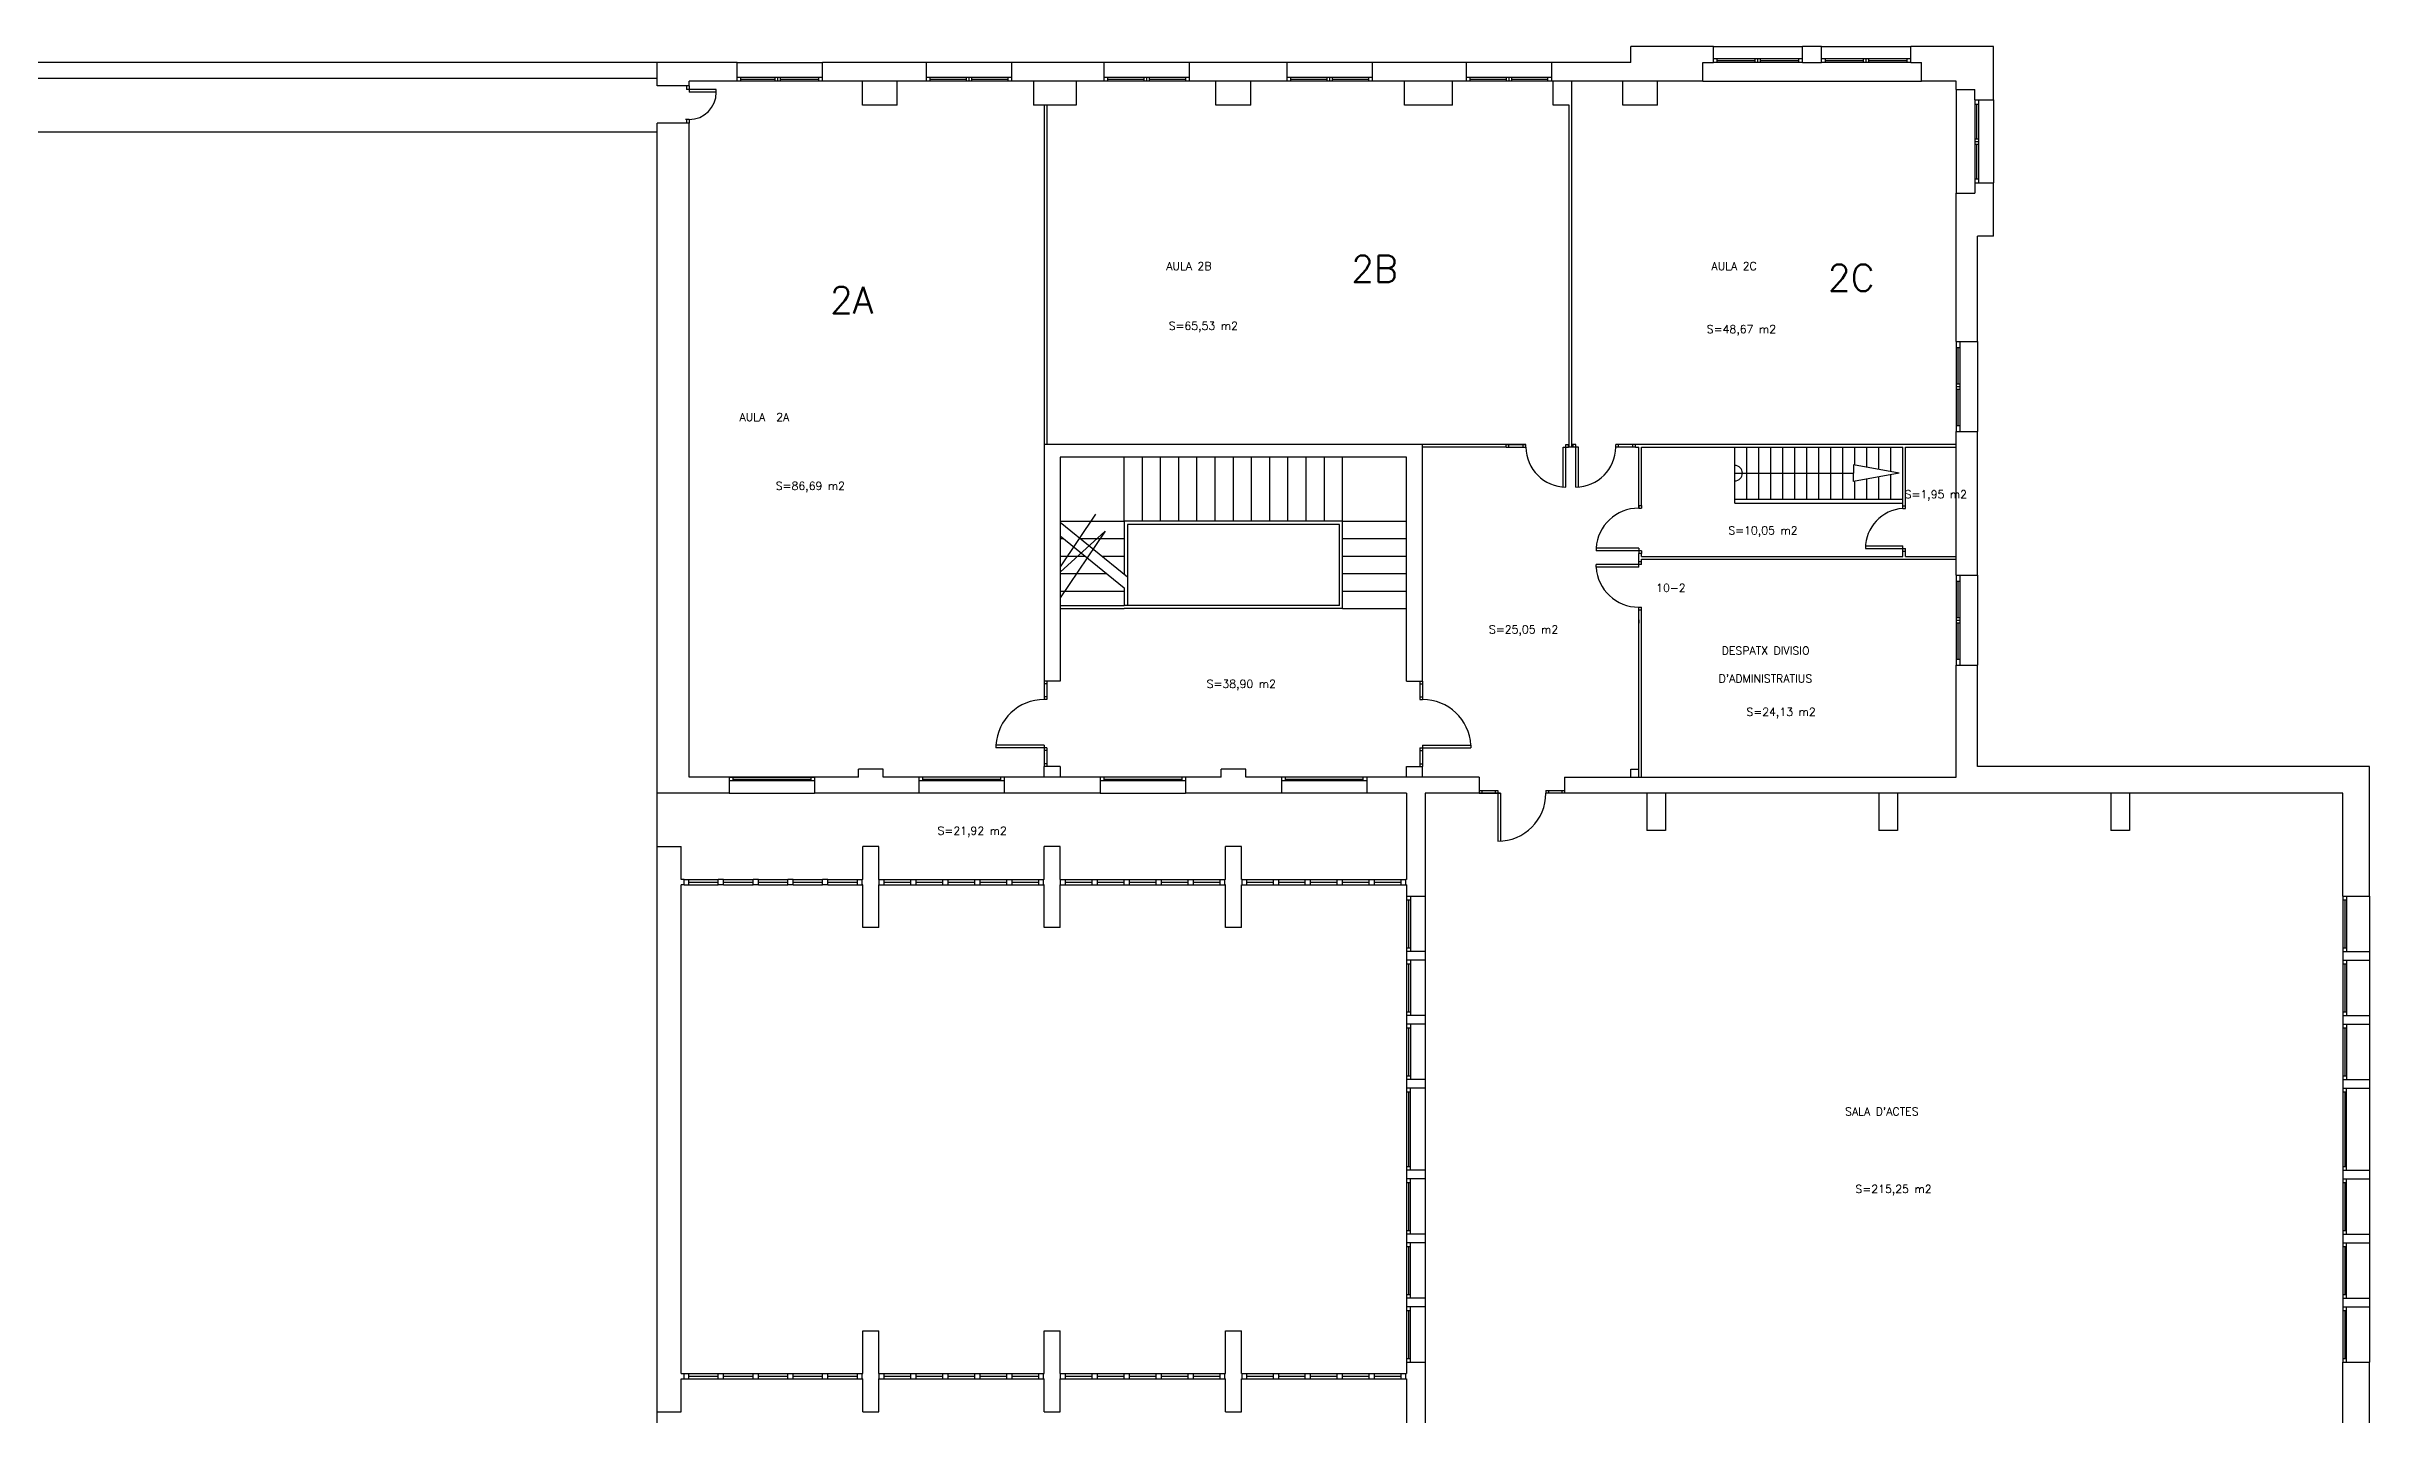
# Model space of a CAD drawing. Extents: x 188 to 272, y -39 to 198.
# Drawn here: x 227.27 to 270.82, y 109.29 to 134.94 of the extents above; entities that cross this region are included whole.
import ezdxf

# ---------------------------------------------------------------- set-up
doc = ezdxf.new("R2010")
doc.units = 0
doc.header["$MEASUREMENT"] = 0
for name, color, linetype in [('ESCA', 4, 'CONTINUOUS'), ('MURO', 1, 'CONTINUOUS'), ('PUER', 5, 'CONTINUOUS'), ('SUP', 7, 'CONTINUOUS'), ('TABI', 3, 'CONTINUOUS'), ('TEXT', 7, 'CONTINUOUS'), ('VENT', 2, 'CONTINUOUS')]:
    doc.layers.add(name, color=color, linetype=linetype)
doc.styles.add('SIMPLEX', font='simplex.shx')
doc.styles.add('SIMPLEX8', font='simplex.shx')

msp = doc.modelspace()

# ---------------------------------------------------------------- linework, layer by layer
at = {"layer": 'ESCA'}
for p, q in [((247.476, 126.043), (247.476, 127.243)), ((247.817, 126.043), (247.817, 127.243)), ((248.158, 126.043), (248.158, 127.243)), ((248.5, 126.043), (248.5, 127.243)), ((248.841, 126.043), (248.841, 127.243)), ((249.182, 126.043), (249.182, 127.243)), ((249.523, 126.043), (249.523, 127.243)), ((249.865, 126.043), (249.865, 127.243)), ((250.206, 126.043), (250.206, 127.243)), ((250.547, 126.043), (250.547, 127.243)), ((250.888, 126.043), (250.888, 127.243)), ((251.23, 126.043), (251.23, 127.243)), ((251.571, 126.043), (251.571, 127.243)), ((258.921, 126.383), (258.921, 127.433)), ((259.146, 126.453), (259.146, 127.433)), ((259.371, 126.453), (259.371, 127.433)), ((259.596, 126.453), (259.596, 127.433)), ((259.821, 126.453), (259.821, 127.433)), ((260.046, 126.453), (260.046, 127.433)), ((260.271, 126.453), (260.271, 127.433)), ((260.496, 126.453), (260.496, 127.433)), ((260.721, 126.453), (260.721, 127.433)), ((260.946, 126.453), (260.946, 127.433)), ((261.171, 127.097), (261.171, 127.433)), ((261.396, 127.055), (261.396, 127.433)), ((261.621, 127.014), (261.621, 127.433)), ((261.846, 126.972), (261.846, 127.433)), ((258.921, 126.943), (261.149, 126.943)), ((261.149, 127.101), (261.149, 126.943)), ((262.002, 126.943), (261.149, 127.101)), ((262.002, 126.943), (261.149, 126.784)), ((261.149, 126.784), (261.149, 126.943)), ((261.171, 126.453), (261.171, 126.788)), ((261.396, 126.453), (261.396, 126.83)), ((261.621, 126.453), (261.621, 126.872)), ((261.846, 126.453), (261.846, 126.914)), ((258.921, 126.453), (262.071, 126.453)), ((258.921, 126.383), (262.071, 126.383)), ((246.94, 126.172), (246.276, 125.188)), ((246.276, 126.043), (247.476, 126.043)), ((246.276, 126.023), (247.536, 124.999)), ((247.119, 125.853), (246.276, 124.606)), ((246.276, 125.089), (247.119, 125.853)), ((247.476, 126.043), (247.476, 125.048)), ((251.571, 126.043), (247.476, 126.043)), ((247.536, 125.983), (247.536, 124.463)), ((251.511, 125.983), (247.536, 125.983)), ((251.511, 124.463), (251.511, 125.983)), ((251.571, 126.043), (252.771, 126.043)), ((251.571, 124.403), (251.571, 126.043)), ((246.276, 125.766), (247.476, 124.79)), ((246.276, 125.715), (246.338, 125.715)), ((246.655, 125.715), (247.476, 125.715)), ((251.571, 125.715), (252.771, 125.715)), ((246.276, 125.387), (246.742, 125.387)), ((246.276, 125.059), (247.145, 125.059)), ((247.059, 125.387), (247.476, 125.387)), ((247.462, 125.059), (247.476, 125.059)), ((251.571, 125.387), (252.771, 125.387)), ((251.571, 125.059), (252.771, 125.059)), ((246.276, 124.731), (247.476, 124.731)), ((247.476, 124.79), (247.476, 124.463)), ((251.571, 124.731), (252.771, 124.731)), ((246.276, 124.463), (247.476, 124.463)), ((246.276, 124.403), (247.476, 124.403)), ((251.511, 124.463), (247.476, 124.463)), ((251.571, 124.403), (247.476, 124.403)), ((251.571, 124.403), (252.771, 124.403))]:
    msp.add_line(p, q, dxfattribs=at)
msp.add_arc((258.921, 126.943), 0.145, 270, 90, dxfattribs=at)
at = {"layer": 'MURO'}
for p, q in [((240.221, 134.643), (188.151, 134.643)), ((238.721, 134.203), (238.721, 134.643)), ((240.221, 134.293, -7), (240.221, 134.643, -7)), ((241.821, 134.293, -7), (241.821, 134.643, -7)), ((243.771, 134.643), (241.821, 134.643)), ((243.771, 134.293, -14), (243.771, 134.643, -14)), ((245.371, 134.293, -14), (245.371, 134.643, -14)), ((247.101, 134.643), (245.371, 134.643)), ((247.101, 134.293), (247.101, 134.643)), ((250.531, 134.643), (248.701, 134.643)), ((248.701, 134.293), (248.701, 134.643)), ((250.531, 134.293), (250.531, 134.643)), ((252.131, 134.293), (252.131, 134.643)), ((253.891, 134.643), (252.131, 134.643)), ((253.891, 134.643), (252.131, 134.643)), ((253.891, 134.293), (253.891, 134.643)), ((256.971, 134.643), (255.491, 134.643)), ((255.491, 134.293), (255.491, 134.643)), ((256.971, 134.643), (256.971, 134.943)), ((258.521, 134.943), (256.971, 134.943)), ((258.321, 134.293), (258.321, 134.643)), ((258.321, 134.643), (258.521, 134.643)), ((258.521, 134.643), (258.521, 134.943)), ((260.551, 134.943), (260.191, 134.943)), ((260.191, 134.643), (260.191, 134.943)), ((260.191, 134.643), (260.551, 134.643)), ((260.551, 134.643), (260.551, 134.943)), ((262.221, 134.643), (262.221, 134.943)), ((263.771, 134.943), (262.221, 134.943)), ((262.221, 134.643), (262.421, 134.643)), ((262.421, 134.293), (262.421, 134.643)), ((263.771, 133.943), (263.771, 134.943)), ((238.721, 134.343), (188.151, 134.343)), ((239.321, 134.203), (238.721, 134.203)), ((239.321, 134.203), (239.321, 134.293)), ((240.221, 134.293), (239.321, 134.293)), ((243.771, 134.293), (241.821, 134.293)), ((242.571, 133.843, -7), (242.571, 134.293, -7)), ((243.221, 133.843, -7), (243.221, 134.293, -7)), ((247.101, 134.293), (245.371, 134.293)), ((245.776, 134.293), (245.776, 133.843)), ((246.576, 134.293), (246.576, 133.843)), ((250.531, 134.293), (248.701, 134.293)), ((249.193, 133.843), (249.193, 134.293)), ((249.853, 133.843), (249.853, 134.293)), ((253.891, 134.293), (252.131, 134.293)), ((253.891, 134.293), (252.131, 134.293)), ((252.731, 133.843, -7), (252.731, 134.293, -7)), ((253.631, 133.843, -7), (253.631, 134.293, -7)), ((258.321, 134.293), (255.491, 134.293)), ((255.521, 133.843), (255.521, 134.293)), ((256.821, 133.843), (256.821, 134.293)), ((257.471, 133.843), (257.471, 134.293)), ((263.071, 134.293), (262.421, 134.293)), ((263.071, 134.133), (263.071, 134.293)), ((263.071, 134.133), (263.421, 134.133)), ((263.421, 133.943), (263.421, 134.133)), ((243.221, 133.843), (242.571, 133.843)), ((246.576, 133.843), (245.776, 133.843)), ((249.853, 133.843), (249.193, 133.843)), ((253.631, 133.843), (252.731, 133.843)), ((255.821, 133.843), (255.521, 133.843)), ((257.471, 133.843), (256.821, 133.843)), ((263.421, 133.943), (263.771, 133.943)), ((239.321, 133.503), (238.721, 133.503)), ((238.721, 108.343), (238.721, 133.503)), ((239.321, 121.243), (239.321, 133.503)), ((263.421, 132.383), (263.771, 132.383)), ((263.421, 132.383), (263.421, 132.193)), ((263.771, 131.383), (263.771, 132.383)), ((263.071, 132.193), (263.421, 132.193)), ((263.071, 129.413), (263.071, 132.193)), ((263.771, 131.383), (263.471, 131.383)), ((263.471, 129.413), (263.471, 131.383)), ((263.071, 129.413), (263.471, 129.413)), ((263.071, 127.723), (263.471, 127.723)), ((263.071, 125.033), (263.071, 127.723)), ((263.471, 125.033), (263.471, 127.723)), ((253.071, 127.483), (245.976, 127.483)), ((245.976, 127.483), (245.976, 123.043)), ((246.276, 127.243), (246.276, 123.043)), ((252.771, 127.243), (246.276, 127.243)), ((252.771, 123.043), (252.771, 127.243)), ((253.071, 123.043), (253.071, 127.483)), ((263.071, 125.033, -7), (263.471, 125.033, -7)), ((263.071, 121.243), (263.071, 123.343)), ((263.071, 123.343, -7), (263.471, 123.343, -7)), ((263.471, 121.443), (263.471, 123.343)), ((246.276, 123.043), (245.976, 123.043)), ((252.771, 123.043), (253.071, 123.043)), ((240.073, 121.243), (239.321, 121.243)), ((240.073, 121.243), (240.073, 120.943)), ((242.496, 121.243), (241.673, 121.243)), ((241.673, 121.243), (241.673, 120.943)), ((242.956, 121.393), (242.496, 121.393)), ((242.496, 121.243), (242.496, 121.393)), ((242.956, 121.243), (242.956, 121.393)), ((243.626, 121.243), (242.956, 121.243)), ((243.626, 121.243), (243.626, 120.943)), ((245.226, 121.243), (245.226, 120.943)), ((247.026, 121.243), (245.226, 121.243)), ((246.276, 121.443), (245.976, 121.443)), ((245.976, 121.243), (245.976, 121.443)), ((246.276, 121.443), (246.276, 121.243)), ((247.026, 121.243), (247.026, 120.943)), ((249.296, 121.243), (248.626, 121.243)), ((248.626, 121.243), (248.626, 120.943)), ((249.756, 121.393), (249.296, 121.393)), ((249.296, 121.243), (249.296, 121.393)), ((249.756, 121.243), (249.756, 121.393)), ((250.423, 121.243), (249.756, 121.243)), ((250.423, 121.243), (250.423, 120.943)), ((252.023, 121.243), (252.023, 120.943)), ((254.131, 121.243), (252.023, 121.243)), ((252.771, 121.443), (253.071, 121.443)), ((252.771, 121.243), (252.771, 121.443)), ((253.071, 121.363), (253.071, 121.443)), ((253.071, 121.243), (253.071, 121.443)), ((254.131, 121.243), (254.131, 120.943)), ((255.731, 121.243), (263.071, 121.243)), ((255.731, 121.243), (255.731, 120.943)), ((256.971, 121.244), (256.971, 121.393)), ((256.971, 121.393), (257.121, 121.393)), ((270.821, 121.443), (263.471, 121.443)), ((267.151, 121.443), (266.841, 121.443)), ((267.441, 121.443), (267.301, 121.443)), ((270.821, 119.013), (270.821, 121.443)), ((240.073, 120.943), (238.721, 120.943)), ((243.626, 120.943), (241.673, 120.943)), ((247.026, 120.943), (245.226, 120.943)), ((250.423, 120.943), (248.626, 120.943)), ((252.771, 120.943), (252.023, 120.943)), ((252.771, 120.943), (252.771, 119.323)), ((254.131, 120.943), (253.121, 120.943)), ((253.121, 120.943), (253.121, 119.013)), ((270.321, 120.943), (255.731, 120.943)), ((257.271, 120.943), (257.271, 120.243)), ((257.621, 120.943), (257.621, 120.243)), ((261.621, 120.943), (261.621, 120.243)), ((261.971, 120.943), (261.971, 120.243)), ((265.971, 120.943), (265.971, 120.243)), ((266.321, 120.943), (266.321, 120.243)), ((270.321, 119.013), (270.321, 120.943)), ((257.621, 120.243), (257.271, 120.243)), ((261.971, 120.243), (261.621, 120.243)), ((266.321, 120.243), (265.971, 120.243)), ((238.721, 119.943), (239.171, 119.943)), ((239.171, 119.323), (239.171, 119.943)), ((242.576, 119.323), (242.576, 119.943)), ((242.876, 119.943), (242.576, 119.943)), ((242.876, 119.323), (242.876, 119.943)), ((245.976, 119.323), (245.976, 119.943)), ((246.276, 119.943), (245.976, 119.943)), ((246.276, 119.323), (246.276, 119.943)), ((249.376, 119.323), (249.376, 119.943)), ((249.676, 119.943), (249.376, 119.943)), ((249.676, 119.323), (249.676, 119.943)), ((239.226, 119.223), (239.226, 119.323)), ((242.886, 119.323), (242.876, 119.323)), ((245.976, 119.323), (245.966, 119.323)), ((246.286, 119.323), (246.276, 119.323)), ((249.376, 119.323), (249.366, 119.323)), ((249.686, 119.323), (249.676, 119.323)), ((252.771, 119.323), (252.756, 119.323)), ((239.171, 110.063), (239.171, 119.223)), ((242.576, 118.423), (242.576, 119.223)), ((242.876, 118.423), (242.876, 119.223)), ((242.886, 119.223), (242.876, 119.223)), ((245.976, 119.223), (245.966, 119.223)), ((245.976, 118.423), (245.976, 119.223)), ((246.276, 118.423), (246.276, 119.223)), ((246.286, 119.223), (246.276, 119.223)), ((249.376, 119.223), (249.366, 119.223)), ((249.376, 118.423), (249.376, 119.223)), ((249.676, 118.423), (249.676, 119.223)), ((249.686, 119.223), (249.676, 119.223)), ((252.771, 119.223), (252.756, 119.223)), ((252.771, 119.223), (252.771, 119.013)), ((252.771, 119.223), (252.771, 119.013)), ((252.771, 119.013), (253.121, 119.013)), ((270.321, 119.013), (270.821, 119.013)), ((242.876, 118.423), (242.576, 118.423)), ((246.276, 118.423), (245.976, 118.423)), ((249.676, 118.423), (249.376, 118.423)), ((253.121, 117.973), (252.771, 117.973)), ((252.771, 117.973), (252.771, 117.813)), ((253.121, 117.813), (252.771, 117.813)), ((253.121, 117.973), (253.121, 117.813)), ((270.321, 117.973), (270.821, 117.973)), ((270.321, 117.973), (270.321, 117.813)), ((270.321, 117.813), (270.821, 117.813)), ((270.821, 117.973), (270.821, 117.813)), ((253.121, 116.773), (252.771, 116.773)), ((252.771, 116.773), (252.771, 116.613)), ((253.121, 116.773), (253.121, 116.613)), ((270.321, 116.773), (270.821, 116.773)), ((270.321, 116.773), (270.321, 116.613)), ((270.821, 116.773), (270.821, 116.613)), ((253.121, 116.613), (252.771, 116.613)), ((270.321, 116.613), (270.821, 116.613)), ((253.121, 115.573), (252.771, 115.573)), ((252.771, 115.573), (252.771, 115.413)), ((253.121, 115.413), (252.771, 115.413)), ((253.121, 115.573), (253.121, 115.413)), ((270.321, 115.573), (270.821, 115.573)), ((270.321, 115.573), (270.321, 115.413)), ((270.321, 115.413), (270.821, 115.413)), ((270.821, 115.573), (270.821, 115.413)), ((253.121, 113.873), (252.771, 113.873)), ((252.771, 113.873), (252.771, 113.713)), ((253.121, 113.713), (252.771, 113.713)), ((253.121, 113.873), (253.121, 113.713)), ((270.321, 113.873), (270.821, 113.873)), ((270.321, 113.873), (270.321, 113.713)), ((270.321, 113.713), (270.821, 113.713)), ((270.821, 113.873), (270.821, 113.713)), ((253.121, 112.673), (252.771, 112.673)), ((252.771, 112.673), (252.771, 112.513)), ((253.121, 112.513), (252.771, 112.513)), ((253.121, 112.673), (253.121, 112.513)), ((270.321, 112.673), (270.821, 112.673)), ((270.321, 112.673), (270.321, 112.513)), ((270.321, 112.513), (270.821, 112.513)), ((270.821, 112.673), (270.821, 112.513)), ((253.121, 111.473), (252.771, 111.473)), ((252.771, 111.473), (252.771, 111.313)), ((253.121, 111.313), (252.771, 111.313)), ((253.121, 111.473), (253.121, 111.313)), ((270.321, 111.473), (270.821, 111.473)), ((270.321, 111.473), (270.321, 111.313)), ((270.321, 111.313), (270.821, 111.313)), ((270.821, 111.473), (270.821, 111.313)), ((242.576, 110.063), (242.576, 110.863)), ((242.576, 110.863), (242.876, 110.863)), ((242.876, 110.063), (242.876, 110.863)), ((245.976, 110.063), (245.976, 110.863)), ((245.976, 110.863), (246.276, 110.863)), ((246.276, 110.063), (246.276, 110.863)), ((249.376, 110.063), (249.376, 110.863)), ((249.376, 110.863), (249.676, 110.863)), ((249.676, 110.063), (249.676, 110.863)), ((252.771, 110.273), (253.121, 110.273)), ((252.771, 110.273), (252.771, 110.063)), ((253.121, 110.273), (253.121, 108.343)), ((270.321, 108.343), (270.321, 110.273)), ((270.321, 110.273), (270.821, 110.273)), ((270.821, 107.843), (270.821, 110.273)), ((239.171, 110.063), (239.226, 110.063)), ((239.171, 109.343), (239.171, 109.963)), ((239.171, 109.963), (239.226, 109.963)), ((242.566, 110.063), (242.576, 110.063)), ((242.566, 109.963), (242.576, 109.963)), ((242.576, 109.343), (242.576, 109.963)), ((242.876, 110.063), (242.886, 110.063)), ((242.876, 109.963), (242.886, 109.963)), ((242.876, 109.343), (242.876, 109.963)), ((245.966, 110.063), (245.976, 110.063)), ((245.966, 109.963), (245.976, 109.963)), ((245.976, 109.343), (245.976, 109.963)), ((246.276, 110.063), (246.286, 110.063)), ((246.276, 109.963), (246.286, 109.963)), ((246.276, 109.343), (246.276, 109.963)), ((249.366, 110.063), (249.376, 110.063)), ((249.366, 109.963), (249.376, 109.963)), ((249.376, 109.343), (249.376, 109.963)), ((249.676, 110.063), (249.686, 110.063)), ((249.676, 109.963), (249.686, 109.963)), ((249.676, 109.343), (249.676, 109.963)), ((252.756, 110.063), (252.771, 110.063)), ((252.756, 109.963), (252.771, 109.963)), ((252.771, 109.963), (252.771, 108.343)), ((238.721, 109.343), (239.171, 109.343)), ((242.576, 109.343), (242.876, 109.343)), ((245.976, 109.343), (246.276, 109.343)), ((249.376, 109.343), (249.676, 109.343))]:
    msp.add_line(p, q, dxfattribs=at)
at = {"layer": 'MURO', "color": 7}
msp.add_line((238.721, 133.333), (188.151, 133.333), dxfattribs=at)
at = {"layer": 'MURO', "color": 1}
for p, q in [((239.226, 119.323), (239.171, 119.323)), ((242.576, 119.323), (242.566, 119.323)), ((242.566, 119.223), (242.566, 119.323)), ((242.886, 119.223), (242.886, 119.323)), ((245.966, 119.223), (245.966, 119.323)), ((246.286, 119.223), (246.286, 119.323)), ((249.366, 119.223), (249.366, 119.323)), ((249.686, 119.223), (249.686, 119.323)), ((252.756, 119.223), (252.756, 119.323)), ((239.226, 119.223), (239.171, 119.223)), ((242.576, 119.223), (242.566, 119.223)), ((239.226, 109.963), (239.226, 110.063)), ((242.566, 109.963), (242.566, 110.063)), ((242.886, 109.963), (242.886, 110.063)), ((245.966, 109.963), (245.966, 110.063)), ((246.286, 109.963), (246.286, 110.063)), ((249.366, 109.963), (249.366, 110.063)), ((249.686, 109.963), (249.686, 110.063)), ((252.756, 109.963), (252.756, 110.063))]:
    msp.add_line(p, q, dxfattribs=at)
at = {"layer": 'PUER'}
for p, q in [((239.271, 134.203), (239.271, 134.133)), ((239.829, 134.133), (239.271, 134.133)), ((239.321, 134.203), (239.321, 134.083)), ((239.831, 134.083), (239.831, 134.133)), ((239.831, 134.083), (239.321, 134.083)), ((239.321, 133.573), (239.251, 133.573)), ((239.321, 133.573), (239.271, 133.573)), ((239.271, 133.573), (239.271, 133.503)), ((239.321, 133.573), (239.321, 133.503)), ((254.638, 127.433), (254.638, 127.483)), ((254.638, 127.483), (255.008, 127.483)), ((254.638, 127.433), (255.008, 127.433)), ((254.688, 127.433), (254.688, 127.483)), ((254.958, 127.433), (254.958, 127.483)), ((255.008, 127.433), (255.008, 127.483)), ((255.708, 126.685), (255.708, 127.433)), ((255.708, 127.433), (255.808, 127.433)), ((255.758, 126.683), (255.758, 127.483)), ((255.758, 127.483), (255.808, 127.483)), ((255.808, 127.433), (255.808, 127.483)), ((255.891, 127.433), (255.891, 127.483)), ((255.941, 127.483), (255.891, 127.483)), ((255.991, 127.433), (255.891, 127.433)), ((255.941, 126.683), (255.941, 127.483)), ((255.991, 126.685), (255.991, 127.433)), ((256.691, 127.433), (256.691, 127.483)), ((257.061, 127.483), (256.691, 127.483)), ((257.061, 127.433), (256.691, 127.433)), ((256.741, 127.433), (256.741, 127.483)), ((257.011, 127.433), (257.011, 127.483)), ((257.061, 127.433), (257.061, 127.483)), ((257.121, 126.335), (257.171, 126.335)), ((257.121, 126.335), (257.121, 126.285)), ((257.121, 126.285), (257.171, 126.285)), ((257.171, 126.335), (257.171, 126.285)), ((262.071, 126.333), (262.121, 126.333)), ((262.071, 126.283), (262.071, 126.333)), ((262.121, 126.283), (262.121, 126.333)), ((262.071, 126.283), (262.121, 126.283)), ((257.121, 125.537), (256.324, 125.537)), ((256.324, 125.537), (256.324, 125.487)), ((257.171, 125.487), (256.324, 125.487)), ((257.121, 125.537), (257.121, 125.437)), ((257.171, 125.437), (257.121, 125.437)), ((257.171, 125.487), (257.171, 125.437)), ((261.371, 125.533), (262.121, 125.533)), ((261.373, 125.583), (262.071, 125.583)), ((262.071, 125.483), (262.071, 125.583)), ((262.071, 125.483), (262.121, 125.483)), ((262.121, 125.483), (262.121, 125.533)), ((257.171, 125.229), (256.324, 125.229)), ((256.324, 125.179), (256.324, 125.229)), ((257.121, 125.179), (256.324, 125.179)), ((257.171, 125.279), (257.121, 125.279)), ((257.121, 125.179), (257.121, 125.279)), ((257.171, 125.229), (257.171, 125.279)), ((257.121, 124.431), (257.171, 124.431)), ((257.121, 124.381), (257.121, 124.431)), ((257.121, 124.381), (257.171, 124.381)), ((257.171, 124.381), (257.171, 124.431)), ((245.976, 123.043), (245.976, 122.698)), ((246.026, 122.993), (245.976, 122.993)), ((246.026, 123.043), (246.026, 122.698)), ((253.021, 123.043), (253.021, 122.698)), ((253.021, 122.993), (253.071, 122.993)), ((253.071, 123.043), (253.071, 122.698)), ((246.026, 122.748), (245.976, 122.748)), ((246.026, 122.698), (245.976, 122.698)), ((253.021, 122.748), (253.071, 122.748)), ((253.021, 122.698), (253.071, 122.698)), ((245.976, 121.843), (245.071, 121.843)), ((246.026, 121.793), (245.071, 121.793)), ((245.072, 121.843), (245.072, 121.793)), ((245.976, 121.843), (245.976, 121.443)), ((246.026, 121.743), (245.976, 121.743)), ((246.026, 121.793), (246.026, 121.443)), ((253.021, 121.793), (253.021, 121.443)), ((253.021, 121.793), (253.976, 121.793)), ((253.021, 121.743), (253.071, 121.743)), ((253.071, 121.843), (253.071, 121.443)), ((253.071, 121.843), (253.976, 121.843)), ((253.975, 121.843), (253.975, 121.793)), ((246.026, 121.493), (245.976, 121.493)), ((253.021, 121.493), (253.071, 121.493)), ((254.131, 120.993), (254.481, 120.993)), ((254.531, 120.943), (254.131, 120.943)), ((254.131, 120.943), (254.531, 120.943)), ((254.181, 120.993), (254.181, 120.943)), ((254.431, 120.993), (254.431, 120.943)), ((254.481, 120.993), (254.481, 120.043)), ((254.531, 120.943), (254.531, 120.044)), ((255.381, 120.993), (255.381, 120.943)), ((255.381, 120.993), (255.731, 120.993)), ((255.731, 120.943), (255.381, 120.943)), ((255.431, 120.993), (255.431, 120.943)), ((255.681, 120.993), (255.681, 120.943))]:
    msp.add_line(p, q, dxfattribs=at)
for centre, radius, start, end in [((239.321, 134.083), 0.51, 270, 360), ((255.758, 127.433), 0.75, 180, 270), ((255.941, 127.433), 0.75, 270, 0), ((257.121, 125.487), 0.799, 90, 176.4101), ((262.121, 125.533), 0.75, 93.8226, 180), ((257.121, 125.229), 0.799, 183.5899, 270), ((245.976, 121.793), 0.905, 90, 176.8332), ((253.071, 121.793), 0.905, 3.1668, 90), ((254.481, 120.943), 0.9, 270, 0)]:
    msp.add_arc(centre, radius, start, end, dxfattribs=at)
at = {"layer": 'TABI'}
for p, q in [((255.871, 127.433), (255.871, 134.293)), ((245.976, 133.843), (245.976, 127.483)), ((246.026, 133.843), (246.026, 127.483)), ((255.821, 127.433), (255.821, 133.843)), ((255.008, 127.483), (253.071, 127.483)), ((254.638, 127.483), (253.071, 127.483)), ((254.638, 127.433), (253.071, 127.433)), ((255.821, 127.483), (255.808, 127.483)), ((255.821, 127.433), (255.808, 127.433)), ((255.891, 127.433), (255.821, 127.433)), ((255.891, 127.483), (255.871, 127.483)), ((263.071, 127.483), (257.061, 127.483)), ((257.061, 127.433), (257.121, 127.433)), ((257.121, 126.335), (257.121, 127.433)), ((257.171, 127.433), (262.071, 127.433)), ((257.171, 126.335), (257.171, 127.433)), ((262.071, 126.333), (262.071, 127.433)), ((262.071, 126.383), (262.071, 127.433)), ((262.121, 126.333), (262.121, 127.433)), ((262.121, 127.433), (263.071, 127.433)), ((257.121, 126.285), (257.121, 126.346)), ((257.121, 125.279), (257.121, 125.437)), ((257.171, 125.383), (257.171, 125.437)), ((262.071, 125.383), (262.071, 125.483)), ((262.121, 125.383), (262.121, 125.483)), ((257.171, 125.383), (262.071, 125.383)), ((257.171, 125.333), (263.071, 125.333)), ((257.171, 125.279), (257.171, 125.333)), ((262.121, 125.383), (263.071, 125.383)), ((257.121, 121.244), (257.121, 124.381)), ((257.121, 124.191), (257.121, 124.13)), ((257.171, 121.244), (257.171, 124.381))]:
    msp.add_line(p, q, dxfattribs=at)
at = {"layer": 'VENT'}
for p, q in [((240.221, 134.643, -7), (241.821, 134.643, -7)), ((245.371, 134.643, -14), (243.771, 134.643, -14)), ((248.701, 134.643), (247.101, 134.643)), ((252.131, 134.643), (250.531, 134.643)), ((255.491, 134.643), (253.891, 134.643)), ((258.521, 134.943), (260.191, 134.943)), ((260.191, 134.713), (258.521, 134.713)), ((260.191, 134.643), (258.521, 134.643)), ((258.591, 134.643), (258.591, 134.713)), ((258.591, 134.678), (259.306, 134.678)), ((259.306, 134.643), (259.306, 134.713)), ((259.356, 134.643), (259.356, 134.713)), ((259.406, 134.643), (259.406, 134.713)), ((259.406, 134.678), (260.121, 134.678)), ((260.121, 134.643), (260.121, 134.713)), ((260.551, 134.943), (262.221, 134.943)), ((262.221, 134.713), (260.551, 134.713)), ((262.221, 134.643), (260.551, 134.643)), ((260.621, 134.643), (260.621, 134.713)), ((260.621, 134.678), (261.336, 134.678)), ((261.336, 134.643), (261.336, 134.713)), ((261.386, 134.643), (261.386, 134.713)), ((261.436, 134.643), (261.436, 134.713)), ((261.436, 134.678), (262.151, 134.678)), ((262.151, 134.643), (262.151, 134.713)), ((241.821, 134.363, -7), (240.221, 134.363, -7)), ((241.821, 134.293), (240.221, 134.293)), ((240.291, 134.293, -7), (240.291, 134.363, -7)), ((240.291, 134.328, -7), (240.934, 134.328, -7)), ((240.934, 134.293), (240.934, 134.363, -7)), ((240.984, 134.293), (240.984, 134.363, -7)), ((241.034, 134.293), (241.034, 134.363, -7)), ((241.034, 134.328, -7), (241.751, 134.328, -7)), ((241.751, 134.293, -7), (241.751, 134.363, -7)), ((245.371, 134.363, -14), (243.771, 134.363, -14)), ((245.371, 134.293, -7), (243.771, 134.293, -7)), ((243.841, 134.293, -14), (243.841, 134.363, -14)), ((243.841, 134.328, -14), (244.521, 134.328, -14)), ((244.521, 134.293, -7), (244.521, 134.363, -14)), ((244.571, 134.293, -7), (244.571, 134.363, -14)), ((244.621, 134.293, -7), (244.621, 134.363, -14)), ((244.621, 134.328, -14), (245.301, 134.328, -14)), ((245.301, 134.293, -14), (245.301, 134.363, -14)), ((248.701, 134.363), (247.101, 134.363)), ((248.701, 134.293, 7), (247.101, 134.293, 7)), ((247.171, 134.293), (247.171, 134.363)), ((247.171, 134.328), (247.851, 134.328)), ((247.851, 134.293, 7), (247.851, 134.363)), ((247.901, 134.293, 7), (247.901, 134.363)), ((247.951, 134.293, 7), (247.951, 134.363)), ((247.951, 134.328), (248.631, 134.328)), ((248.631, 134.293), (248.631, 134.363)), ((252.131, 134.363), (250.531, 134.363)), ((252.131, 134.293, 7), (250.531, 134.293, 7)), ((250.601, 134.293), (250.601, 134.363)), ((250.601, 134.328), (251.281, 134.328)), ((251.281, 134.293, 7), (251.281, 134.363)), ((251.331, 134.293, 7), (251.331, 134.363)), ((251.381, 134.293, 7), (251.381, 134.363)), ((251.381, 134.328), (252.061, 134.328)), ((252.061, 134.293), (252.061, 134.363)), ((255.491, 134.363), (253.891, 134.363)), ((255.491, 134.293, 7), (253.891, 134.293, 7)), ((253.961, 134.293), (253.961, 134.363)), ((253.961, 134.328), (254.641, 134.328)), ((254.641, 134.293, 7), (254.641, 134.363)), ((254.691, 134.293, 7), (254.691, 134.363)), ((254.741, 134.293, 7), (254.741, 134.363)), ((254.741, 134.328), (255.421, 134.328)), ((255.421, 134.293), (255.421, 134.363)), ((258.321, 134.293), (262.421, 134.293)), ((263.071, 134.133), (263.071, 132.193)), ((263.421, 133.943), (263.421, 132.383)), ((263.421, 133.863), (263.491, 133.863)), ((263.456, 133.863), (263.456, 133.213)), ((263.491, 133.943), (263.491, 132.383)), ((263.771, 133.943), (263.771, 132.383)), ((263.421, 133.213), (263.491, 133.213)), ((263.421, 133.163), (263.491, 133.163)), ((263.421, 133.113), (263.491, 133.113)), ((263.456, 133.113), (263.456, 132.463)), ((263.421, 132.463), (263.491, 132.463)), ((263.071, 129.413), (263.071, 127.813)), ((263.071, 129.413), (263.071, 127.723)), ((263.141, 129.413), (263.141, 127.723)), ((263.471, 129.413), (263.471, 127.723)), ((263.071, 129.298), (263.141, 129.298)), ((263.106, 129.298), (263.106, 128.618)), ((263.071, 128.618), (263.141, 128.618)), ((263.071, 128.568), (263.141, 128.568)), ((263.071, 128.518), (263.141, 128.518)), ((263.106, 128.518), (263.106, 127.838)), ((263.071, 127.838), (263.141, 127.838)), ((263.071, 125.033, -7), (263.071, 123.343, -7)), ((263.141, 125.033, -7), (263.141, 123.343, -7)), ((263.471, 125.033, -7), (263.471, 123.343, -7)), ((263.071, 124.918, -7), (263.141, 124.918, -7)), ((263.106, 124.918, -7), (263.106, 124.238, -7)), ((263.071, 124.238, -7), (263.141, 124.238, -7)), ((263.071, 124.188, -7), (263.141, 124.188, -7)), ((263.071, 124.138, -7), (263.141, 124.138, -7)), ((263.106, 124.138, -7), (263.106, 123.458, -7)), ((263.071, 123.458, -7), (263.141, 123.458, -7)), ((241.673, 121.243), (240.073, 121.243)), ((240.073, 121.243), (241.673, 121.243)), ((241.673, 121.173), (240.073, 121.173)), ((240.143, 121.243), (240.143, 121.173)), ((240.143, 121.208), (241.603, 121.208)), ((241.603, 121.243), (241.603, 121.173)), ((245.226, 121.243), (243.626, 121.243)), ((245.226, 121.173), (243.626, 121.173)), ((243.696, 121.243), (243.696, 121.173)), ((243.696, 121.208), (245.156, 121.208)), ((245.156, 121.243), (245.156, 121.173)), ((248.626, 121.243), (247.026, 121.243)), ((248.626, 121.173), (247.026, 121.173)), ((247.096, 121.243), (247.096, 121.173)), ((247.096, 121.208), (248.556, 121.208)), ((248.556, 121.243), (248.556, 121.173)), ((252.023, 121.243), (250.423, 121.243)), ((252.023, 121.173), (250.423, 121.173)), ((250.493, 121.243), (250.493, 121.173)), ((250.493, 121.208), (251.953, 121.208)), ((251.953, 121.243), (251.953, 121.173)), ((240.073, 120.943), (241.673, 120.943)), ((245.226, 120.943), (243.626, 120.943)), ((247.026, 120.943), (248.626, 120.943)), ((252.023, 120.943), (250.423, 120.943)), ((242.886, 119.323), (245.966, 119.323)), ((246.286, 119.323), (249.366, 119.323)), ((249.686, 119.323), (252.756, 119.323)), ((242.886, 119.223), (245.966, 119.223)), ((242.976, 119.273), (243.476, 119.273)), ((243.576, 119.273), (244.076, 119.273)), ((244.176, 119.273), (244.676, 119.273)), ((244.776, 119.273), (245.276, 119.273)), ((245.376, 119.273), (245.876, 119.273)), ((246.286, 119.223), (249.366, 119.223)), ((246.376, 119.273), (246.876, 119.273)), ((246.976, 119.273), (247.476, 119.273)), ((247.576, 119.273), (248.076, 119.273)), ((248.176, 119.273), (248.676, 119.273)), ((248.776, 119.273), (249.276, 119.273)), ((249.686, 119.223), (252.756, 119.223)), ((249.776, 119.273), (250.274, 119.273)), ((250.374, 119.273), (250.872, 119.273)), ((250.972, 119.273), (251.47, 119.273)), ((251.57, 119.273), (252.068, 119.273)), ((252.168, 119.273), (252.666, 119.273)), ((252.771, 119.013), (252.771, 117.973)), ((252.771, 118.943), (252.841, 118.943)), ((252.806, 118.943), (252.806, 118.043)), ((252.841, 119.013), (252.841, 117.973)), ((253.121, 119.013), (253.121, 117.973)), ((270.321, 119.013), (270.321, 117.973)), ((270.321, 118.943), (270.391, 118.943)), ((270.356, 118.943), (270.356, 118.043)), ((270.391, 119.013), (270.391, 117.973)), ((270.821, 119.013), (270.821, 117.973)), ((252.771, 118.043), (252.841, 118.043)), ((270.321, 118.043), (270.391, 118.043)), ((252.771, 117.813), (252.771, 116.773)), ((252.771, 117.743), (252.841, 117.743)), ((252.806, 117.743), (252.806, 116.843)), ((252.841, 117.813), (252.841, 116.773)), ((253.121, 117.813), (253.121, 116.773)), ((270.321, 117.813), (270.321, 116.773)), ((270.321, 117.743), (270.391, 117.743)), ((270.356, 117.743), (270.356, 116.843)), ((270.391, 117.813), (270.391, 116.773)), ((270.821, 117.813), (270.821, 116.773)), ((252.771, 116.843), (252.841, 116.843)), ((270.321, 116.843), (270.391, 116.843)), ((252.771, 116.613), (252.771, 115.573)), ((252.771, 116.543), (252.841, 116.543)), ((252.806, 116.543), (252.806, 115.643)), ((252.841, 116.613), (252.841, 115.573)), ((253.121, 116.613), (253.121, 115.573)), ((270.321, 116.613), (270.321, 115.573)), ((270.321, 116.543), (270.391, 116.543)), ((270.356, 116.543), (270.356, 115.643)), ((270.391, 116.613), (270.391, 115.573)), ((270.821, 116.613), (270.821, 115.573)), ((252.771, 115.643), (252.841, 115.643)), ((252.771, 115.413), (252.771, 113.873)), ((252.841, 113.873), (252.841, 115.413)), ((253.121, 115.413), (253.121, 113.873)), ((270.321, 115.643), (270.391, 115.643)), ((270.321, 115.413), (270.321, 113.873)), ((270.391, 113.873), (270.391, 115.413)), ((270.821, 115.413), (270.821, 113.873)), ((252.771, 115.343), (252.841, 115.343)), ((252.806, 115.343), (252.806, 113.943)), ((270.321, 115.343), (270.391, 115.343)), ((270.356, 115.343), (270.356, 113.943)), ((252.771, 113.943), (252.841, 113.943)), ((252.771, 113.713), (252.771, 112.673)), ((252.841, 112.673), (252.841, 113.713)), ((253.121, 113.713), (253.121, 112.673)), ((270.321, 113.943), (270.391, 113.943)), ((270.321, 113.713), (270.321, 112.673)), ((270.391, 112.673), (270.391, 113.713)), ((270.821, 113.713), (270.821, 112.673)), ((252.771, 113.643), (252.841, 113.643)), ((252.806, 113.643), (252.806, 112.743)), ((270.321, 113.643), (270.391, 113.643)), ((270.356, 113.643), (270.356, 112.743)), ((252.771, 112.743), (252.841, 112.743)), ((252.771, 112.513), (252.771, 111.473)), ((252.771, 112.443), (252.771, 111.543)), ((252.771, 112.443), (252.841, 112.443)), ((252.806, 112.443), (252.806, 111.543)), ((252.841, 111.473), (252.841, 112.513)), ((253.121, 112.513), (253.121, 111.473)), ((253.121, 112.513), (253.121, 111.473)), ((270.321, 112.743), (270.391, 112.743)), ((270.321, 112.513), (270.321, 111.473)), ((270.321, 112.513), (270.321, 111.473)), ((270.321, 112.443), (270.391, 112.443)), ((270.356, 112.443), (270.356, 111.543)), ((270.391, 111.473), (270.391, 112.513)), ((270.821, 112.513), (270.821, 111.473)), ((252.771, 111.543), (252.841, 111.543)), ((270.321, 111.543), (270.391, 111.543)), ((252.771, 111.313), (252.771, 110.273)), ((252.771, 111.243), (252.841, 111.243)), ((252.806, 111.243), (252.806, 110.343)), ((252.841, 110.273), (252.841, 111.313)), ((253.121, 111.313), (253.121, 110.273)), ((270.321, 111.313), (270.321, 110.273)), ((270.321, 111.243), (270.391, 111.243)), ((270.356, 111.243), (270.356, 110.343)), ((270.391, 110.273), (270.391, 111.313)), ((270.821, 111.313), (270.821, 110.273)), ((252.771, 110.343), (252.841, 110.343)), ((270.321, 110.343), (270.391, 110.343)), ((239.226, 110.063), (242.566, 110.063)), ((239.226, 109.963), (242.566, 109.963)), ((239.316, 110.013), (239.868, 110.013)), ((239.968, 110.013), (240.52, 110.013)), ((240.62, 110.013), (241.172, 110.013)), ((241.272, 110.013), (241.824, 110.013)), ((241.924, 110.013), (242.476, 110.013)), ((242.886, 110.063), (245.966, 110.063)), ((242.886, 109.963), (245.966, 109.963)), ((242.976, 110.013), (243.476, 110.013)), ((243.576, 110.013), (244.076, 110.013)), ((244.176, 110.013), (244.676, 110.013)), ((244.776, 110.013), (245.276, 110.013)), ((245.376, 110.013), (245.876, 110.013)), ((246.286, 110.063), (249.366, 110.063)), ((246.286, 109.963), (249.366, 109.963)), ((246.376, 110.013), (246.876, 110.013)), ((246.976, 110.013), (247.476, 110.013)), ((247.576, 110.013), (248.076, 110.013)), ((248.176, 110.013), (248.676, 110.013)), ((248.776, 110.013), (249.276, 110.013)), ((249.686, 110.063), (252.756, 110.063)), ((249.686, 109.963), (252.756, 109.963)), ((249.776, 110.013), (250.274, 110.013)), ((250.374, 110.013), (250.872, 110.013)), ((250.972, 110.013), (251.47, 110.013)), ((251.57, 110.013), (252.068, 110.013)), ((252.168, 110.013), (252.666, 110.013))]:
    msp.add_line(p, q, dxfattribs=at)
at = {"layer": 'VENT', "color": 2}
for p, q in [((239.226, 119.323), (239.868, 119.323)), ((239.318, 119.223), (239.318, 119.323)), ((239.868, 119.223), (239.868, 119.323)), ((239.968, 119.323), (239.868, 119.323)), ((239.968, 119.223), (239.968, 119.323)), ((239.968, 119.323), (240.52, 119.323)), ((240.52, 119.223), (240.52, 119.323)), ((240.62, 119.323), (240.52, 119.323)), ((240.62, 119.223), (240.62, 119.323)), ((240.62, 119.323), (241.172, 119.323)), ((241.172, 119.223), (241.172, 119.323)), ((241.272, 119.323), (241.172, 119.323)), ((241.272, 119.223), (241.272, 119.323)), ((241.272, 119.323), (241.824, 119.323)), ((241.824, 119.223), (241.824, 119.323)), ((241.924, 119.323), (241.824, 119.323)), ((241.924, 119.223), (241.924, 119.323)), ((241.924, 119.323), (242.566, 119.323)), ((242.476, 119.223), (242.476, 119.323)), ((242.976, 119.223), (242.976, 119.323)), ((243.476, 119.223), (243.476, 119.323)), ((243.576, 119.223), (243.576, 119.323)), ((244.076, 119.223), (244.076, 119.323)), ((244.176, 119.223), (244.176, 119.323)), ((244.676, 119.223), (244.676, 119.323)), ((244.776, 119.223), (244.776, 119.323)), ((245.276, 119.223), (245.276, 119.323)), ((245.376, 119.223), (245.376, 119.323)), ((245.876, 119.223), (245.876, 119.323)), ((246.376, 119.223), (246.376, 119.323)), ((246.876, 119.223), (246.876, 119.323)), ((246.976, 119.223), (246.976, 119.323)), ((247.476, 119.223), (247.476, 119.323)), ((247.576, 119.223), (247.576, 119.323)), ((248.076, 119.223), (248.076, 119.323)), ((248.176, 119.223), (248.176, 119.323)), ((248.676, 119.223), (248.676, 119.323)), ((248.776, 119.223), (248.776, 119.323)), ((249.276, 119.223), (249.276, 119.323)), ((249.776, 119.223), (249.776, 119.323)), ((250.274, 119.223), (250.274, 119.323)), ((250.374, 119.223), (250.374, 119.323)), ((250.872, 119.223), (250.872, 119.323)), ((250.972, 119.223), (250.972, 119.323)), ((251.47, 119.223), (251.47, 119.323)), ((251.57, 119.223), (251.57, 119.323)), ((252.068, 119.223), (252.068, 119.323)), ((252.168, 119.223), (252.168, 119.323)), ((252.666, 119.223), (252.666, 119.323)), ((239.226, 119.223), (239.868, 119.223)), ((239.318, 119.273), (239.868, 119.273)), ((239.968, 119.223), (239.868, 119.223)), ((239.968, 119.273), (240.52, 119.273)), ((239.968, 119.223), (240.52, 119.223)), ((240.62, 119.223), (240.52, 119.223)), ((240.62, 119.273), (241.172, 119.273)), ((240.62, 119.223), (241.172, 119.223)), ((241.272, 119.223), (241.172, 119.223)), ((241.272, 119.273), (241.824, 119.273)), ((241.272, 119.223), (241.824, 119.223)), ((241.924, 119.223), (241.824, 119.223)), ((241.924, 119.273), (242.476, 119.273)), ((241.924, 119.223), (242.566, 119.223)), ((239.316, 109.963), (239.316, 110.063)), ((239.868, 109.963), (239.868, 110.063)), ((239.968, 109.963), (239.968, 110.063)), ((240.52, 109.963), (240.52, 110.063)), ((240.62, 109.963), (240.62, 110.063)), ((241.172, 109.963), (241.172, 110.063)), ((241.272, 109.963), (241.272, 110.063)), ((241.824, 109.963), (241.824, 110.063)), ((241.924, 109.963), (241.924, 110.063)), ((242.476, 109.963), (242.476, 110.063)), ((242.976, 109.963), (242.976, 110.063)), ((243.476, 109.963), (243.476, 110.063)), ((243.576, 109.963), (243.576, 110.063)), ((244.076, 109.963), (244.076, 110.063)), ((244.176, 109.963), (244.176, 110.063)), ((244.676, 109.963), (244.676, 110.063)), ((244.776, 109.963), (244.776, 110.063)), ((245.276, 109.963), (245.276, 110.063)), ((245.376, 109.963), (245.376, 110.063)), ((245.876, 109.963), (245.876, 110.063)), ((246.376, 109.963), (246.376, 110.063)), ((246.876, 109.963), (246.876, 110.063)), ((246.976, 109.963), (246.976, 110.063)), ((247.476, 109.963), (247.476, 110.063)), ((247.576, 109.963), (247.576, 110.063)), ((248.076, 109.963), (248.076, 110.063)), ((248.176, 109.963), (248.176, 110.063)), ((248.676, 109.963), (248.676, 110.063)), ((248.776, 109.963), (248.776, 110.063)), ((249.276, 109.963), (249.276, 110.063)), ((249.776, 109.963), (249.776, 110.063)), ((250.274, 109.963), (250.274, 110.063)), ((250.374, 109.963), (250.374, 110.063)), ((250.872, 109.963), (250.872, 110.063)), ((250.972, 109.963), (250.972, 110.063)), ((251.47, 109.963), (251.47, 110.063)), ((251.57, 109.963), (251.57, 110.063)), ((252.068, 109.963), (252.068, 110.063)), ((252.168, 109.963), (252.168, 110.063)), ((252.666, 109.963), (252.666, 110.063))]:
    msp.add_line(p, q, dxfattribs=at)

# ---------------------------------------------------------------- texts
at = {"layer": 'SUP', "style": 'SIMPLEX8'}
for s, p in [('S=65,53 m2', (248.31, 129.63)), ('S=48,67 m2', (258.398, 129.568)), ('S=86,69 m2', (240.945, 126.629)), ('S=1,95 m2', (262.106, 126.471)), ('S=10,05 m2', (258.801, 125.794)), ('S=25,05 m2', (254.314, 123.938)), ('S=38,90 m2', (249.022, 122.917)), ('S=24,13 m2', (259.141, 122.391)), ('S=21,92 m2', (243.978, 120.164)), ('S=215,25 m2', (261.185, 113.447))]:
    msp.add_text(s, height=0.15, dxfattribs=at).set_placement(p)
at = {"layer": 'SUP', "color": 1, "style": 'SIMPLEX8'}
msp.add_text('10-2', height=0.15, dxfattribs=at).set_placement((257.449, 124.718, -7))
at = {"layer": 'TEXT', "style": 'SIMPLEX8'}
for s, p in [('AULA 2B', (248.266, 130.75)), ('AULA 2C', (258.486, 130.75)), ('AULA  2A', (240.266, 127.92)), ('DESPATX DIVISIO', (258.678, 123.54)), ("D'ADMINISTRATIUS", (258.618, 123.016)), ("SALA D'ACTES", (260.991, 114.9))]:
    msp.add_text(s, height=0.15, dxfattribs=at).set_placement(p)
at = {"layer": 'TEXT', "color": 4, "char_height": 0.5, "width": 1.04304, "attachment_point": 1, "style": 'SIMPLEX'}
for s, insert in [('\\pt0.5;2B', (251.731, 131.023, -7)), ('\\pt0.5;2C', (260.665, 130.856, -7)), ('\\pt0.5;2A', (241.961, 130.439, -7))]:
    msp.add_mtext(s, dxfattribs=dict(at, insert=insert))

doc.saveas('drawing.dxf')
